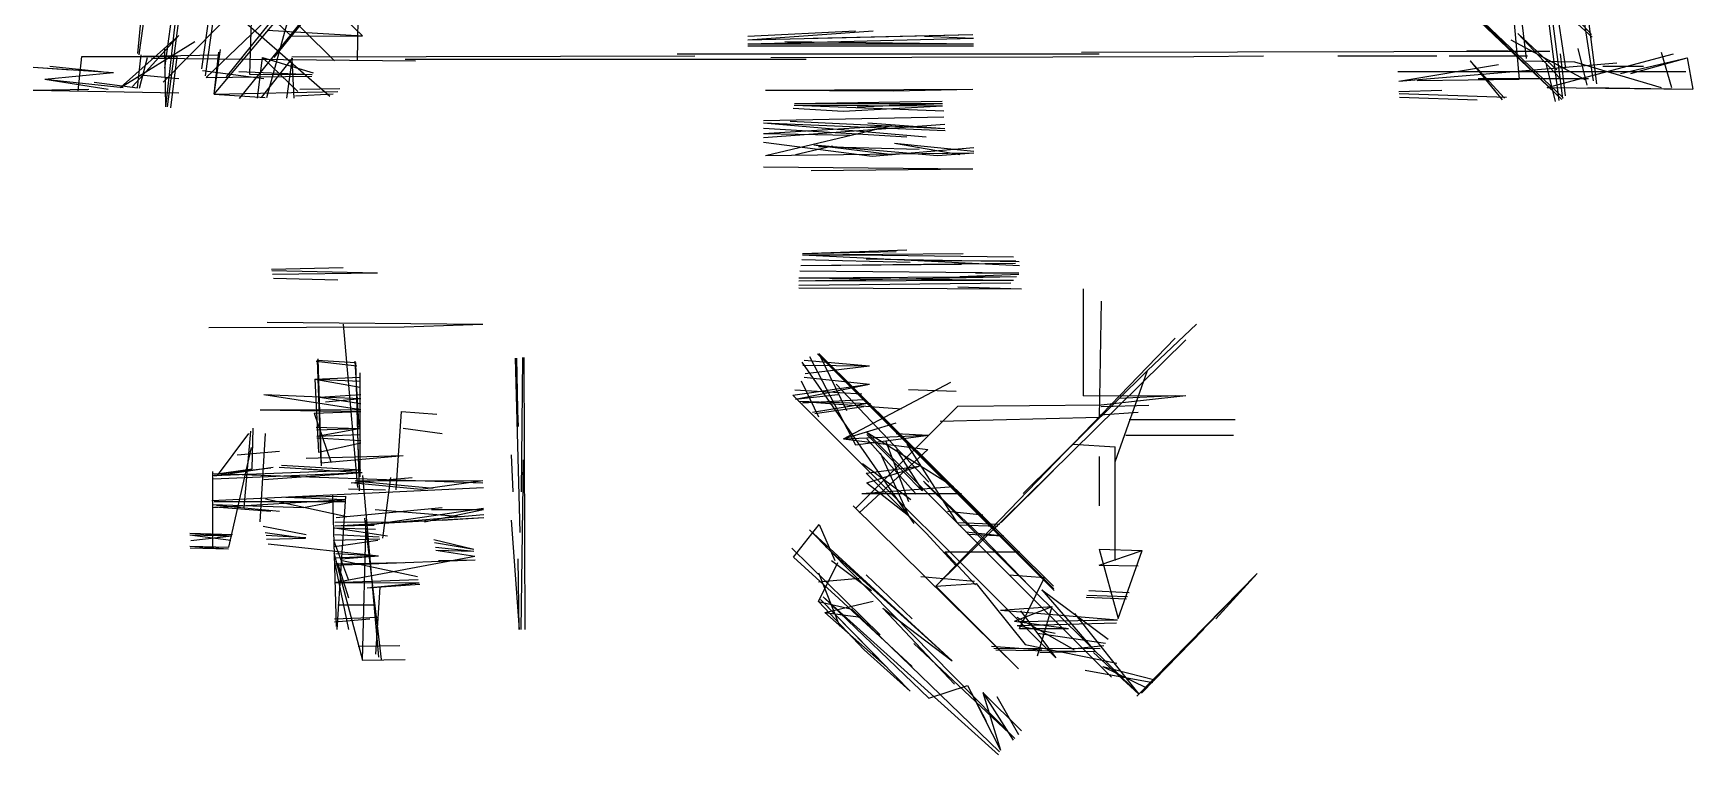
# Model space of a CAD drawing. Header units: millimetres. Extents: x 0 to 1475, y 4 to 1205.
# Drawn here: x 2 to 941, y 55 to 464 of the extents above; entities that cross this region are included whole.
import ezdxf

# ---------------------------------------------------------------- set-up
doc = ezdxf.new("R2010")
doc.units = ezdxf.units.MM
for name, color, linetype in [('P_10296', 7, 'Continuous'), ('P_131', 7, 'Continuous'), ('P_409', 7, 'Continuous'), ('P_475', 7, 'Continuous'), ('P_515', 7, 'Continuous'), ('P_701', 7, 'Continuous'), ('P_707', 7, 'Continuous'), ('P_709', 7, 'Continuous'), ('P_712', 7, 'Continuous'), ('P_715', 7, 'Continuous'), ('P_720', 7, 'Continuous'), ('P_722', 7, 'Continuous'), ('P_731', 7, 'Continuous'), ('P_734', 7, 'Continuous'), ('P_738', 7, 'Continuous'), ('P_7574', 7, 'Continuous'), ('P_9876', 7, 'Continuous'), ('UNASSIGNED', 1, 'Continuous')]:
    doc.layers.add(name, color=color, linetype=linetype)

msp = doc.modelspace()

# ---------------------------------------------------------------- linework, layer by layer
at = {"layer": 'P_10296'}
for p, q in [((416, 394.5), (487.5, 411.5)), ((415, 402), (476.5, 394)), ((416, 394.5), (534, 396)), ((433, 395), (454, 400)), ((443.5, 400.5), (513.5, 394.5)), ((444.67, 400.33), (488, 395)), ((446, 399.5), (503, 398)), ((476.5, 394), (534, 399)), ((489, 401.5), (534, 397)), ((489, 401.5), (526, 395)), ((513.5, 394.5), (534, 396)), ((415, 388), (533.5, 387)), ((442, 386), (533.5, 387)), ((437, 339), (496, 341)), ((437, 339), (490, 340)), ((437, 338.17), (528, 339)), ((435.4, 329.2), (559.5, 328)), ((436, 332.25), (557.5, 333.5)), ((436, 332.25), (527, 333)), ((436.67, 335.5), (498, 334)), ((437, 338.17), (559.8, 332.2)), ((437, 338.17), (482, 338)), ((473, 336), (559.67, 334.33)), ((482, 338), (556.5, 337)), ((504, 335), (557.8, 334.8)), ((535, 328), (559.5, 328))]:
    msp.add_line(p, q, dxfattribs=at)
at = {"layer": 'P_131'}
for p, q in [((101, 297), (211.5, 297.5)), ((134, 300), (256, 299)), ((177, 299), (185, 206.5)), ((211.5, 297.5), (256, 299)), ((161.67, 278), (184.8, 275.4)), ((162.25, 278.5), (164.33, 220.33)), ((162.25, 278.5), (184, 277.2)), ((162.67, 279.33), (164.5, 218.75)), ((183.5, 278), (185.8, 240.4)), ((184, 277.2), (186, 204.5)), ((184, 277.2), (185.67, 218.33)), ((274.33, 279.67), (277, 181)), ((274.33, 279.67), (276, 241)), ((276, 241), (275.25, 279.75)), ((278, 204), (278.67, 280)), ((280, 126), (279.5, 280)), ((161, 267.75), (186.67, 269)), ((161, 267.75), (186.67, 266.67)), ((161, 267.75), (186.67, 263.33)), ((161, 267.75), (163, 226.5)), ((186.62, 212.38), (186.67, 271.33)), ((132, 259), (187, 250.6)), ((132, 259), (187, 256.75)), ((163.5, 257.5), (187, 259)), ((163.5, 257.5), (187, 254)), ((167, 255), (187, 256.75)), ((130, 250.5), (187, 250.6)), ((130, 250.5), (187, 249.5)), ((160.5, 248.5), (187, 249.5)), ((160.5, 248.5), (170, 221)), ((207, 205), (210, 249.5)), ((210, 249.5), (230, 248)), ((105.75, 213.25), (123.5, 237)), ((121, 195), (124.67, 238.33)), ((125.5, 217), (126, 240)), ((130, 187), (133, 237)), ((161.67, 240.67), (186, 239.83)), ((161.8, 239), (186, 239.83)), ((162, 235.4), (186, 239.83)), ((162, 235.4), (186.33, 236.5)), ((211, 240), (233, 237)), ((112.2, 172.6), (125, 229)), ((117, 225), (141, 227)), ((162, 234.5), (187, 233)), ((163, 226.5), (187, 231.67)), ((103.33, 213.17), (187, 216.5)), ((104.14, 213), (137.33, 218)), ((104.14, 214), (136, 217.5)), ((104.14, 214), (125.5, 217)), ((140.67, 218), (165.5, 216.5)), ((142, 219), (187, 216.5)), ((154, 217), (187.71, 215)), ((156, 223), (211, 224.5)), ((164.33, 220.33), (211, 224.5)), ((272, 225), (273, 204)), ((277.75, 126), (279, 222)), ((103, 215.5), (103, 173)), ((103.33, 211.33), (187.71, 215)), ((103.33, 214.33), (256, 209)), ((132, 211), (187.71, 215)), ((181.5, 209), (216, 212)), ((183.43, 209), (221, 205.5)), ((183.8, 210.2), (256, 210.33)), ((185.5, 210), (228, 206)), ((188, 213.17), (197, 110.33)), ((199.5, 177.75), (204, 212)), ((221, 205.5), (256, 210.33)), ((102.67, 199), (256.5, 206.5)), ((103, 195), (178.33, 199.67)), ((104, 198.5), (178.25, 198.5)), ((133, 200), (179, 190)), ((144.5, 201), (178.5, 201.5)), ((144.5, 201), (178.33, 199.67)), ((154.5, 195), (178.33, 199.67)), ((171, 202), (173, 127.67)), ((173.5, 126), (178.5, 201.5)), ((180, 205.6), (201, 205)), ((103, 196.8), (154.5, 195)), ((104.25, 195.5), (136, 193)), ((105.33, 196.33), (141, 193)), ((172.5, 184.67), (256.67, 189.33)), ((173, 189.5), (233, 195)), ((188, 108.67), (190, 188)), ((189, 189), (198.5, 109)), ((193.4, 185.4), (256.33, 194.67)), ((195, 194), (244, 190)), ((208.5, 187), (256.6, 191.2)), ((223, 187), (256.5, 194)), ((227, 194), (256.5, 194)), ((233, 188), (256.67, 189.33)), ((272, 188), (276.67, 126)), ((90.2, 179.6), (113.33, 176.5)), ((90.2, 179.6), (114, 179)), ((90.25, 180.5), (114, 179)), ((90.25, 180.5), (114.25, 179.75)), ((90.8, 176.4), (114, 179)), ((131.75, 184.5), (156, 179.75)), ((132.83, 181), (155.67, 177.67)), ((133.33, 179.5), (155.86, 178.14)), ((172, 183.5), (202, 179)), ((172, 183.5), (195.25, 182.75)), ((172.2, 186.8), (208.5, 187)), ((172.2, 179.8), (197.4, 178.4)), ((172.5, 184.67), (194, 185.67)), ((172.5, 184.67), (194.5, 185)), ((90.25, 173.25), (112.2, 172.6)), ((90.25, 173.25), (112, 171.75)), ((90.33, 172.33), (112, 171.75)), ((133.6, 177.2), (155.67, 177.67)), ((134.5, 174.5), (197, 167.75)), ((171.5, 176.5), (197.75, 177.25)), ((171.5, 176.5), (180, 154)), ((171.75, 169.5), (188, 108.67)), ((172, 173), (196.67, 176.67)), ((228.33, 177), (251, 171.5)), ((228.6, 175.2), (251, 171.5)), ((229.17, 172.67), (250.88, 170.38)), ((229.5, 171), (251.43, 167.43)), ((229.5, 171), (250.88, 170.38)), ((172, 152.67), (251.43, 167.43)), ((172.2, 163.2), (211, 164)), ((172.4, 166.6), (197, 167.75)), ((172.5, 162.5), (251.75, 165.5)), ((172.5, 162.5), (180, 126)), ((172.8, 169), (197, 167.75)), ((173.71, 163.71), (180, 144)), ((175.75, 166), (197, 167.75)), ((176.33, 165), (219, 156)), ((231, 165), (251.75, 165.5)), ((276.67, 126), (276, 166)), ((172, 152.67), (219.5, 154.25)), ((172, 152.67), (220, 152.5)), ((190.5, 149.5), (220, 152.5)), ((190.5, 149.5), (220.33, 151.67)), ((195.5, 112), (198, 150)), ((172, 132), (197, 133)), ((172, 130.33), (192, 132)), ((174, 140), (194, 140)), ((185.5, 116.5), (209, 117)), ((188, 108.67), (212, 109))]:
    msp.add_line(p, q, dxfattribs=at)
at = {"layer": 'P_409'}
msp.add_line((97, 443.5), (147, 803), dxfattribs=at)
at = {"layer": 'P_475'}
msp.add_line((70.5, 549), (172, 448), dxfattribs=at)
at = {"layer": 'P_515'}
for p, q in [((435, 325.2), (558.14, 326)), ((435, 323.4), (558.14, 326)), ((435, 325.2), (556.4, 323.8)), ((435, 323.4), (556.4, 323.8)), ((435, 321), (555, 322.33)), ((435, 319.5), (561, 319)), ((525, 320), (561, 319)), ((526, 326), (559.4, 327.2)), ((596, 258.33), (596, 319)), ((606, 312), (605, 246.33)), ((632.33, 272.67), (660, 299)), ((445.4, 282.2), (579.5, 148)), ((446.25, 282.25), (462, 250)), ((446.25, 282.25), (579.33, 149)), ((446.25, 282.25), (579, 150.5)), ((512.5, 150.5), (648, 291)), ((512.5, 150.5), (654, 290)), ((436.67, 277.33), (500, 186)), ((437.25, 275.75), (475, 275.33)), ((438, 278.5), (475, 275.33)), ((438.5, 271), (475, 275.33)), ((441, 280.67), (467, 230.5)), ((562, 203), (632.33, 272.67)), ((614, 221), (632.33, 272.67)), ((431.6, 258.8), (475, 265)), ((433, 256.5), (475, 265)), ((436.25, 266.75), (446, 246.5)), ((438, 269), (475, 265)), ((456, 265), (508.5, 209.5)), ((460.2, 234), (521, 266)), ((431.6, 258.8), (580.5, 110)), ((432.75, 261.75), (470.5, 259.5)), ((433, 256.5), (457, 259)), ((434.8, 255.4), (493, 251)), ((434.8, 255.4), (475.5, 254)), ((437, 254.33), (471.5, 256.25)), ((442.67, 249), (472.6, 254)), ((442.67, 249), (471.75, 253.75)), ((497, 262), (524, 261)), ((596, 258.33), (654, 258.5)), ((596, 258.33), (648, 258.5)), ((606, 253.33), (654, 258.5)), ((616, 257), (648, 258.5)), ((444, 248.25), (471.67, 252.33)), ((467, 194.5), (525, 252.5)), ((515, 244), (605, 246.33)), ((525, 252.5), (606, 253.33)), ((605.25, 247.5), (627, 249)), ((606, 252.25), (633, 253)), ((622, 245), (649.5, 245)), ((649.5, 245), (682, 245)), ((460.2, 234), (490, 243)), ((460.2, 234), (508.33, 236)), ((467, 230.5), (508.33, 236)), ((473, 238), (522.5, 207)), ((473, 238), (612, 99)), ((473.5, 236.5), (504.5, 204.75)), ((490, 237), (508.33, 236)), ((620, 236), (681, 236)), ((460.2, 234), (508, 228)), ((469, 192), (508, 228)), ((473.5, 234), (501.33, 202.67)), ((481, 226), (497, 190.5)), ((484, 233), (497, 198.5)), ((490, 228), (505, 204.5)), ((496, 231), (524.33, 186.67)), ((590, 231), (614, 229.5)), ((614, 165), (614, 229.5)), ((471, 220), (498.33, 199.67)), ((473, 214.5), (503, 218.5)), ((473.5, 209), (503, 218.5)), ((605, 224), (605, 196)), ((470.5, 203), (522.5, 207)), ((473, 214.5), (507, 180.5)), ((473.5, 209), (497, 190.5)), ((505.5, 210), (538.5, 178.5)), ((549.5, 186.5), (579, 216)), ((470.5, 203), (527, 203)), ((465.67, 196), (559.33, 103.67)), ((519, 193), (539, 191)), ((432, 167), (446.5, 185.5)), ((441, 182.5), (521.75, 108.25)), ((446.5, 185.5), (455.33, 165)), ((507, 180.5), (524, 162)), ((524.33, 186.67), (548.67, 185.67)), ((525.5, 185.25), (547.5, 184.5)), ((529.5, 181.25), (551, 179)), ((530.67, 180), (551, 179)), ((517.5, 170), (560, 170)), ((517.5, 170), (535, 151.33)), ((538.5, 178.5), (566, 150)), ((432, 167), (457.5, 143.5)), ((446, 141.8), (457, 164)), ((453.5, 165), (476, 148)), ((446, 153), (469, 155)), ((473, 157), (499, 132)), ((504, 156), (534.33, 153.33)), ((512.5, 150.5), (535.25, 152))]:
    msp.add_line(p, q, dxfattribs=at)
at = {"layer": 'P_701'}
msp.add_line((61.5, 451.5), (127, 931), dxfattribs=at)
at = {"layer": 'P_707'}
for p, q in [((866.33, 592.33), (886.5, 435)), ((863.5, 576.5), (884.67, 436.67)), ((832.67, 549.67), (842.67, 437.67)), ((810, 543), (883.67, 463)), ((853.75, 513.25), (865.2, 425.6)), ((856.12, 513.75), (867.17, 426.83))]:
    msp.add_line(p, q, dxfattribs=at)
at = {"layer": 'P_709'}
for p, q in [((26.5, 575.5), (147.67, 462)), ((73.5, 572), (188, 462.33))]:
    msp.add_line(p, q, dxfattribs=at)
at = {"layer": 'P_712'}
msp.add_line((99, 439.5), (152, 819), dxfattribs=at)
at = {"layer": 'P_715'}
for p, q in [((650, 675.5), (884, 461.5)), ((595, 453), (860, 453.5)), ((658.5, 450.5), (698, 451)), ((740, 451), (796, 451)), ((774.5, 436.5), (831, 446)), ((774.67, 430.67), (799, 431.5)), ((774.75, 429.5), (835.5, 427.5)), ((775, 427.5), (819, 426))]:
    msp.add_line(p, q, dxfattribs=at)
at = {"layer": 'P_720'}
for p, q in [((416, 431.5), (533.5, 432)), ((416, 431.5), (488.5, 431)), ((432.2, 423), (516.33, 422.67)), ((432.2, 423), (517, 419.75)), ((432.5, 424), (516, 425.25)), ((432.5, 424), (516.33, 424)), ((468, 422), (516.33, 424)), ((486, 423), (516.33, 424)), ((488.5, 431), (533.5, 432)), ((415, 414.33), (517, 416.33)), ((430, 414), (517.5, 409.75)), ((431.67, 421.33), (460, 419.5)), ((460, 419.5), (516.33, 422.67)), ((415, 413), (517.67, 408.67)), ((415, 413), (507, 405)), ((415, 404.75), (517.5, 412.25)), ((415, 407), (487.5, 411.5)), ((415, 410), (496, 405)), ((415, 407), (464, 406)), ((474, 413), (517.5, 409.75))]:
    msp.add_line(p, q, dxfattribs=at)
at = {"layer": 'P_722'}
for p, q in [((1.5, 444.5), (47, 441.5)), ((1.5, 444.5), (23, 443)), ((11, 445), (40, 442)), ((27, 431), (29, 450.5)), ((8, 437.67), (47, 441.5)), ((8, 437.67), (52.5, 433)), ((8, 437.67), (44, 432)), ((1.5, 431.5), (33, 432)), ((136.33, 330), (177, 331)), ((136.5, 329.25), (196.33, 328)), ((137, 327.25), (196.33, 328)), ((137.5, 325), (174, 324))]:
    msp.add_line(p, q, dxfattribs=at)
at = {"layer": 'P_731'}
for p, q in [((783, 508), (867.6, 427.2)), ((808, 483.5), (866.8, 426.2)), ((809, 481.25), (866.8, 426.2)), ((842.33, 485.67), (846.67, 449.33)), ((863, 483), (869, 444)), ((842, 463.5), (864, 443)), ((842, 463.5), (866, 438)), ((803, 451), (847.5, 451)), ((813, 454), (860, 453.5)), ((838, 460), (880.33, 437.33)), ((858.5, 433), (930, 452)), ((866, 452), (868.67, 428.33)), ((876, 455), (881, 434.33)), ((923, 453), (929, 433)), ((774, 442), (937, 442)), ((774.5, 436.5), (898, 447)), ((815, 448), (834.33, 427)), ((815, 448), (833, 426)), ((846.5, 448), (874, 447.5)), ((858, 446), (863, 425)), ((874, 447.5), (923, 433)), ((890, 445), (913, 445)), ((900, 441), (937.75, 449.75)), ((906, 441), (937.75, 449.75)), ((937.75, 449.75), (941, 432)), ((785, 437), (842.67, 437.67)), ((819.5, 438), (882, 438)), ((819.5, 438), (842.67, 437.67)), ((858.5, 433), (941, 432)), ((881.5, 433), (941, 432))]:
    msp.add_line(p, q, dxfattribs=at)
at = {"layer": 'P_734'}
for p, q in [((51, 433), (84, 462.5)), ((57.75, 433.5), (84, 462.5)), ((51, 433), (93, 459)), ((60.5, 432.75), (62.6, 451.4)), ((29, 450.5), (83, 450.5)), ((61.67, 432.67), (66.25, 450)), ((36, 436), (60.5, 432.75)), ((1.5, 431.5), (84, 430))]:
    msp.add_line(p, q, dxfattribs=at)
at = {"layer": 'P_738'}
for p, q in [((118.33, 426.67), (179, 502)), ((185, 448), (186, 501)), ((138, 450), (169.5, 489)), ((133.67, 427.33), (146, 472)), ((118.33, 426.67), (147.75, 463.25)), ((134, 465.5), (188, 462.33)), ((147.67, 462), (188, 462.33)), ((63.5, 450.75), (106.5, 451.5)), ((76.67, 422), (76, 455)), ((103.86, 429.29), (107.5, 454.5)), ((103.86, 429.29), (106.67, 453)), ((148, 450.33), (376, 451)), ((68.5, 449.5), (218, 448)), ((79.5, 421.5), (83, 450.5)), ((97.33, 442.67), (132, 438)), ((118, 442), (159.5, 440.25)), ((128.5, 427), (131.33, 450)), ((130.75, 427.25), (148.25, 449.5)), ((131.33, 450), (160, 441.33)), ((131.33, 450), (151.33, 430.67)), ((145, 427), (148.25, 449.5)), ((148, 449), (149, 427)), ((64, 440), (84, 438)), ((99.33, 438.67), (159.33, 439.33)), ((124, 440.5), (159.5, 440.25)), ((152.5, 432), (175, 432.5)), ((103.86, 429.29), (174, 430.67)), ((103.86, 429.29), (132.75, 427.25)), ((150, 428.33), (171.33, 429.33))]:
    msp.add_line(p, q, dxfattribs=at)
at = {"layer": 'P_7574'}
for p, q in [((75, 436), (146, 508)), ((76, 444), (85, 510)), ((76.67, 422), (86.4, 509.2)), ((77.5, 422), (89, 509)), ((60.67, 452.33), (65, 498)), ((99.33, 438.67), (166.33, 503)), ((103.86, 429.29), (166.33, 503)), ((101, 488), (169.5, 428)), ((111, 439), (140, 475)), ((125, 477), (124, 440.5))]:
    msp.add_line(p, q, dxfattribs=at)
at = {"layer": 'P_9876'}
for p, q in [((406, 460), (477, 465)), ((406, 462), (467, 465)), ((406, 460), (533.5, 463)), ((406, 457.62), (533.71, 460.86)), ((443, 461), (533.5, 463)), ((506, 462), (533.71, 460.86)), ((366, 452), (605, 452)), ((406, 457.62), (533.88, 457.75)), ((406, 456.5), (533.83, 456.5)), ((427, 459), (533.88, 457.75)), ((212, 449), (439, 449)), ((419, 450), (658.5, 450.5))]:
    msp.add_line(p, q, dxfattribs=at)
at = {"layer": 'UNASSIGNED'}
for p, q in [((506.25, 209), (627.33, 89.33)), ((441, 182.5), (557.25, 64.25)), ((431, 172), (481, 123)), ((450, 173), (521.75, 108.25)), ((605, 171.5), (629.33, 170.67)), ((605, 171.5), (615.75, 132.25)), ((605, 162.5), (629.33, 170.67)), ((615.75, 132.25), (629.33, 170.67)), ((605, 162.5), (627, 162)), ((446, 158), (458, 128)), ((512.5, 150.5), (559.33, 103.67)), ((535.25, 152), (563, 117.5)), ((554, 157), (574, 155.5)), ((559.75, 126.5), (574, 155.5)), ((626.25, 88.25), (694.33, 157.67)), ((628.83, 90), (694.33, 157.67)), ((671, 132), (694.33, 157.67)), ((446, 141.8), (465, 137.5)), ((446, 141.8), (472, 114.5)), ((447.14, 143), (498, 91)), ((447.14, 143), (485, 104.5)), ((448.75, 144.5), (508.5, 87)), ((448.75, 144.5), (548, 55)), ((449.67, 135.67), (477, 142)), ((457.5, 143.5), (499, 105)), ((572.5, 148.5), (610, 120.5)), ((572.5, 148.5), (602.75, 113.5)), ((597.67, 144.33), (620.33, 143.33)), ((598, 145.5), (621, 144.75)), ((599, 148), (622, 147)), ((449.67, 135.67), (470, 133)), ((449.67, 135.67), (485, 104.5)), ((465, 137.5), (548.5, 56.75)), ((482.5, 138), (521.75, 108.25)), ((482.5, 138), (523, 95)), ((549, 137), (578.33, 139)), ((549, 137), (615.4, 131.4)), ((557, 130.8), (578.33, 139)), ((558.4, 133), (590.67, 114.67)), ((560.5, 136.5), (580.5, 110)), ((570, 111), (578.33, 139)), ((591, 135), (627.33, 89.33)), ((557, 130.8), (587.5, 126.5)), ((558.57, 128.29), (614.67, 129.67)), ((558.57, 128.29), (580, 124)), ((559, 130.5), (615.4, 131.4)), ((559.75, 126.5), (587.5, 126.5)), ((570, 124), (608.5, 118.25)), ((628.83, 90), (664, 126)), ((472, 114.5), (498, 91)), ((500, 118), (557.25, 64.25)), ((544, 116.5), (572.5, 114.5)), ((545.33, 115.33), (605.6, 115.2)), ((546.5, 114.5), (602.75, 113.5)), ((563, 117.5), (615, 107)), ((571.33, 113), (592, 113.5)), ((589.5, 115), (607.67, 117)), ((601.67, 113), (627.33, 89.33)), ((607, 105), (631.75, 93)), ((607, 105), (636.5, 97.5)), ((508.5, 87), (530.33, 94.33)), ((530.33, 94.33), (541, 74)), ((530.33, 94.33), (549, 57.67)), ((597, 103), (635.33, 96)), ((539, 90.33), (561, 68.5)), ((539, 90.33), (549, 57.67)), ((539, 90.33), (556.33, 63.33)), ((547, 88), (559.25, 66.5))]:
    msp.add_line(p, q, dxfattribs=at)

doc.saveas('drawing.dxf')
